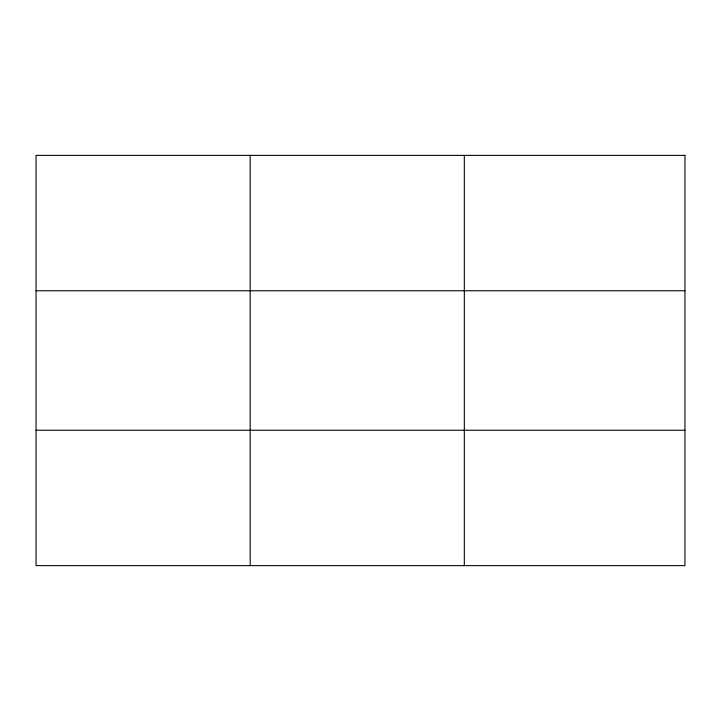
<?xml version="1.0" encoding="UTF-8"?>
<svg xmlns="http://www.w3.org/2000/svg" width="721" height="721" viewBox="0 0 721 721"><rect width="100%" height="100%" fill="white"/><g stroke="black" fill="none" stroke-linecap="round" stroke-linejoin="round"><path stroke-width="1.08" d="M250.187 155.376L250.187 565.625M464.324 155.376L464.324 565.625M36.05 290.761L684.95 290.761M36.05 430.239L684.95 430.239M684.95 155.376L684.95 565.625L36.05 565.625L36.05 155.376L684.95 155.376"/></g></svg>
